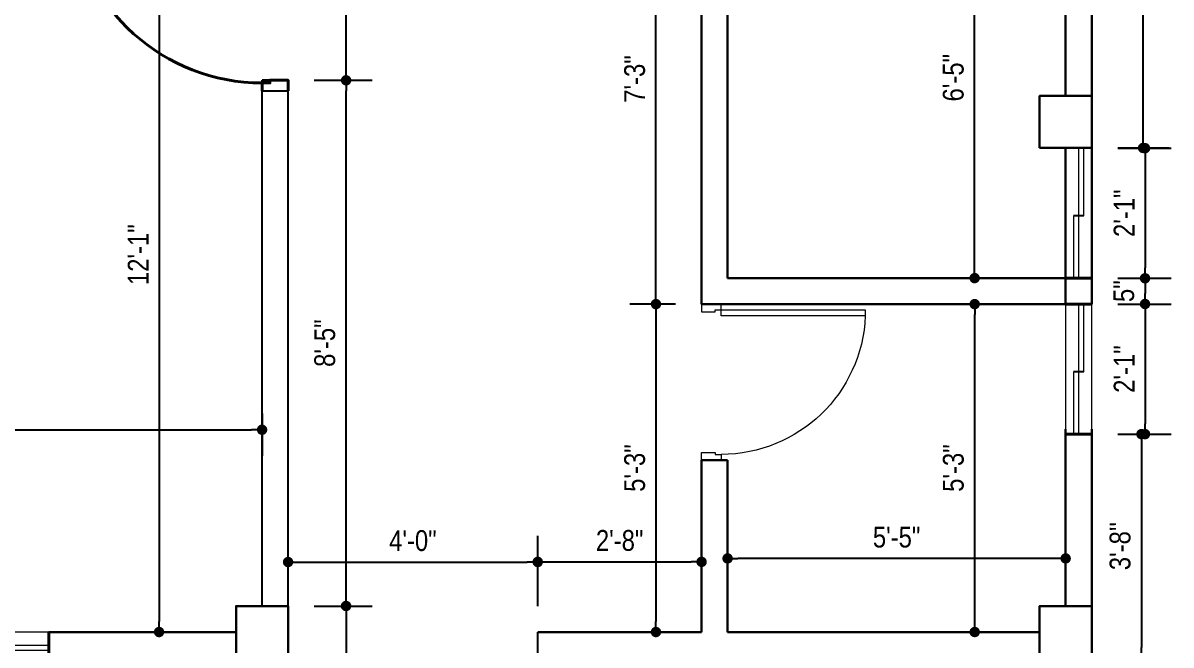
# Model space of a CAD drawing. Extents: x -84928 to 291, y -189958 to 18430.
# Drawn here: x -84750.9 to -84530.2, y -20493.3 to -20373.8 of the extents above; entities that cross this region are included whole.
import ezdxf

# ---------------------------------------------------------------- set-up
doc = ezdxf.new("R2010")
doc.units = 0
doc.header["$LTSCALE"] = 3
doc.header["$MEASUREMENT"] = 0
doc.header["$PDMODE"] = 98
doc.linetypes.add('ACAD_ISO11W100', pattern=[33, 12, -3, 12, -3, 0, -3])
doc.layers.get('0').update_dxf_attribs({"color": 123, "linetype": 'ACAD_ISO11W100', "lineweight": 18})
doc.layers.get('Defpoints').update_dxf_attribs({"linetype": 'CONTINUOUS', "lineweight": 20})
for name, color, linetype, lineweight in [('DOOR', 30, 'CONTINUOUS', 20), ('WALL', 7, 'CONTINUOUS', 40), ('WIN', 140, 'CONTINUOUS', 15)]:
    doc.layers.add(name, color=color, linetype=linetype, lineweight=lineweight)
doc.styles.get("Standard").update_dxf_attribs({"font": 'ARIALN.TTF'})
doc.dimstyles.new('Copy of Dim-6', dxfattribs={"dimtxt": 4, "dimasz": 2, "dimexe": 5, "dimexo": 5, "dimgap": 0.09, "dimtad": 0, "dimdec": 0, "dimzin": 3, "dimdsep": 46, "dimlunit": 4, "dimtxsty": 'Standard', "dimblk": 'DOT', "dimcen": 0.09, "dimaunit": 1, "dimadec": 0, "dimazin": 0, "dimtfac": 0.5, "dimtdec": 0, "dimtix": 1, "dimtmove": 1, "dimatfit": 0, "dimfxl": 1, "dimtvp": 1, "dimtolj": 1, "dimtzin": 0, "dimarcsym": 0})

# ---------------------------------------------------------------- blocks, each defined once
blk = doc.blocks.new('_Dot')
at = {"color": 0, "linetype": 'ByBlock', "lineweight": -2}
blk.add_line((-0.5, 0), (-1, 0), dxfattribs=at)
at = {"color": 0, "linetype": 'ByBlock', "const_width": 0.5}
blk.add_lwpolyline([(-0.25, 0, 1), (0.25, 0, 1)], format="xyb", close=True, dxfattribs=at)
blk = doc.blocks.new('*D103')
at = {"layer": 'Defpoints', "color": 0, "lineweight": -2, "transparency": 16777216}
for p in [(-84829.44, -20443.82), (-84704.94, -20443.82), (-84704.94, -20451.96)]:
    blk.add_point(p, dxfattribs=at)
at = {"layer": 'WALL', "color": 0, "lineweight": -2, "transparency": 16777216}
for p, q in [((-84829.44, -20448.82), (-84829.44, -20456.96)), ((-84704.94, -20448.82), (-84704.94, -20456.96)), ((-84827.44, -20451.96), (-84706.94, -20451.96))]:
    blk.add_line(p, q, dxfattribs=at)
at = {"layer": 'WALL', "color": 0, "lineweight": -2, "transparency": 16777216, "xscale": 2, "yscale": 2, "zscale": 2, "rotation": 180}
blk.add_blockref('_Dot', (-84829.44, -20451.96), dxfattribs=at)
at = {"layer": 'WALL', "color": 0, "lineweight": -2, "transparency": 16777216, "xscale": 2, "yscale": 2, "zscale": 2}
blk.add_blockref('_Dot', (-84704.94, -20451.96), dxfattribs=at)
at = {"layer": 'WALL', "color": 0, "lineweight": -2, "transparency": 16777216, "insert": (-84767.19, -20447.87), "char_height": 4, "attachment_point": 5}
blk.add_mtext('\\A1;10\'-5"', dxfattribs=at)
blk = doc.blocks.new('*D104')
at = {"layer": 'Defpoints', "color": 0, "lineweight": -2, "transparency": 16777216}
for p in [(-84706.94, -20345.82), (-84724.74, -20490.82), (-84709.94, -20490.82)]:
    blk.add_point(p, dxfattribs=at)
at = {"layer": 'WALL', "color": 0, "lineweight": -2, "transparency": 16777216}
for p, q in [((-84711.94, -20345.82), (-84729.74, -20345.82)), ((-84724.74, -20347.82), (-84724.74, -20488.82)), ((-84714.94, -20490.82), (-84729.74, -20490.82))]:
    blk.add_line(p, q, dxfattribs=at)
at = {"layer": 'WALL', "color": 0, "lineweight": -2, "transparency": 16777216, "xscale": 2, "yscale": 2, "zscale": 2}
for p, rotation in [((-84724.74, -20345.82), 90), ((-84724.74, -20490.82), 270)]:
    blk.add_blockref('_Dot', p, dxfattribs=dict(at, rotation=rotation))
at = {"layer": 'WALL', "color": 0, "lineweight": -2, "transparency": 16777216, "insert": (-84728.75, -20418.32), "char_height": 4, "attachment_point": 5, "rotation": 90}
blk.add_mtext('\\A1;12\'-1"', dxfattribs=at)
blk = doc.blocks.new('nn')
at = {"layer": 'WALL', "color": 4}
for p, q in [((1.87, -1.96), (1.87, -6.96)), ((49.87, -1.96), (49.87, -6.96))]:
    blk.add_line(p, q, dxfattribs=at)
at = {"layer": 'WALL', "color": 4, "lineweight": -2}
blk.add_line((25.87, -3.46), (25.87, -5.46), dxfattribs=at)
at = {"layer": 'WIN', "color": 4}
for p, q in [((49.87, -1.96), (1.87, -1.96)), ((25.87, -3.46), (1.87, -3.46)), ((1.87, -4.46), (49.87, -4.46)), ((25.87, -5.46), (49.87, -5.46)), ((1.87, -6.96), (49.87, -6.96))]:
    blk.add_line(p, q, dxfattribs=at)
blk = doc.blocks.new('*D113')
at = {"layer": 'Defpoints', "color": 0, "lineweight": -2, "transparency": 16777216}
for p in [(-84699.94, -20485.82), (-84699.94, -20589.32), (-84688.8, -20589.32)]:
    blk.add_point(p, dxfattribs=at)
at = {"layer": 'WALL', "color": 0, "lineweight": -2, "transparency": 16777216}
for p, q in [((-84694.94, -20485.82), (-84683.8, -20485.82)), ((-84688.8, -20487.82), (-84688.8, -20587.32)), ((-84694.94, -20589.32), (-84683.8, -20589.32))]:
    blk.add_line(p, q, dxfattribs=at)
at = {"layer": 'WALL', "color": 0, "lineweight": -2, "transparency": 16777216, "xscale": 2, "yscale": 2, "zscale": 2}
for p, rotation in [((-84688.8, -20485.82), 90), ((-84688.8, -20589.32), 270)]:
    blk.add_blockref('_Dot', p, dxfattribs=dict(at, rotation=rotation))
at = {"layer": 'WALL', "color": 0, "lineweight": -2, "transparency": 16777216, "insert": (-84692.88, -20537.57), "char_height": 4, "attachment_point": 5, "rotation": 90}
blk.add_mtext('\\A1;8\'-8"', dxfattribs=at)
blk = doc.blocks.new('*D126')
at = {"layer": 'Defpoints', "color": 0, "lineweight": -2, "transparency": 16777216}
for p in [(-84629.21, -20341.32), (-84620.44, -20341.32), (-84620.44, -20427.82)]:
    blk.add_point(p, dxfattribs=at)
at = {"layer": 'WALL', "color": 0, "lineweight": -2, "transparency": 16777216}
for p, q in [((-84625.44, -20341.32), (-84634.21, -20341.32)), ((-84629.21, -20425.82), (-84629.21, -20343.32)), ((-84625.44, -20427.82), (-84634.21, -20427.82))]:
    blk.add_line(p, q, dxfattribs=at)
at = {"layer": 'WALL', "color": 0, "lineweight": -2, "transparency": 16777216, "xscale": 2, "yscale": 2, "zscale": 2}
for p, rotation in [((-84629.21, -20341.32), 90), ((-84629.21, -20427.82), 270)]:
    blk.add_blockref('_Dot', p, dxfattribs=dict(at, rotation=rotation))
at = {"layer": 'WALL', "color": 0, "lineweight": -2, "transparency": 16777216, "insert": (-84633.29, -20384.57), "char_height": 4, "attachment_point": 5, "rotation": 90}
blk.add_mtext('\\A1;7\'-3"', dxfattribs=at)
blk = doc.blocks.new('*D127')
at = {"layer": 'Defpoints', "color": 0, "lineweight": -2, "transparency": 16777216}
for p in [(-84620.44, -20427.82), (-84629.21, -20490.82), (-84620.44, -20490.82)]:
    blk.add_point(p, dxfattribs=at)
at = {"layer": 'WALL', "color": 0, "lineweight": -2, "transparency": 16777216}
for p, q in [((-84625.44, -20427.82), (-84634.21, -20427.82)), ((-84629.21, -20429.82), (-84629.21, -20488.82)), ((-84625.44, -20490.82), (-84634.21, -20490.82))]:
    blk.add_line(p, q, dxfattribs=at)
at = {"layer": 'WALL', "color": 0, "lineweight": -2, "transparency": 16777216, "xscale": 2, "yscale": 2, "zscale": 2}
for p, rotation in [((-84629.21, -20427.82), 90), ((-84629.21, -20490.82), 270)]:
    blk.add_blockref('_Dot', p, dxfattribs=dict(at, rotation=rotation))
at = {"layer": 'WALL', "color": 0, "lineweight": -2, "transparency": 16777216, "insert": (-84633.29, -20459.32), "char_height": 4, "attachment_point": 5, "rotation": 90}
blk.add_mtext('\\A1;5\'-3"', dxfattribs=at)
blk = doc.blocks.new('*D128')
at = {"layer": 'Defpoints', "color": 0, "lineweight": -2, "transparency": 16777216}
for p in [(-84567.93, -20427.82), (-84555.44, -20427.82), (-84555.44, -20490.82)]:
    blk.add_point(p, dxfattribs=at)
at = {"layer": 'WALL', "color": 0, "lineweight": -2, "transparency": 16777216}
for p, q in [((-84560.44, -20427.82), (-84572.93, -20427.82)), ((-84567.93, -20488.82), (-84567.93, -20429.82)), ((-84560.44, -20490.82), (-84572.93, -20490.82))]:
    blk.add_line(p, q, dxfattribs=at)
at = {"layer": 'WALL', "color": 0, "lineweight": -2, "transparency": 16777216, "xscale": 2, "yscale": 2, "zscale": 2}
for p, rotation in [((-84567.93, -20427.82), 90), ((-84567.93, -20490.82), 270)]:
    blk.add_blockref('_Dot', p, dxfattribs=dict(at, rotation=rotation))
at = {"layer": 'WALL', "color": 0, "lineweight": -2, "transparency": 16777216, "insert": (-84572.02, -20459.32), "char_height": 4, "attachment_point": 5, "rotation": 90}
blk.add_mtext('\\A1;5\'-3"', dxfattribs=at)
blk = doc.blocks.new('*D129')
at = {"layer": 'Defpoints', "color": 0, "lineweight": -2, "transparency": 16777216}
for p in [(-84567.94, -20345.82), (-84550.44, -20345.82), (-84550.44, -20422.82)]:
    blk.add_point(p, dxfattribs=at)
at = {"layer": 'WALL', "color": 0, "lineweight": -2, "transparency": 16777216}
for p, q in [((-84555.44, -20345.82), (-84572.94, -20345.82)), ((-84567.94, -20420.82), (-84567.94, -20347.82)), ((-84555.44, -20422.82), (-84572.94, -20422.82))]:
    blk.add_line(p, q, dxfattribs=at)
at = {"layer": 'WALL', "color": 0, "lineweight": -2, "transparency": 16777216, "xscale": 2, "yscale": 2, "zscale": 2}
for p, rotation in [((-84567.94, -20345.82), 90), ((-84567.94, -20422.82), 270)]:
    blk.add_blockref('_Dot', p, dxfattribs=dict(at, rotation=rotation))
at = {"layer": 'WALL', "color": 0, "lineweight": -2, "transparency": 16777216, "insert": (-84572.03, -20384.32), "char_height": 4, "attachment_point": 5, "rotation": 90}
blk.add_mtext('\\A1;6\'-5"', dxfattribs=at)
blk = doc.blocks.new('*D131')
at = {"layer": 'Defpoints', "color": 0, "lineweight": -2, "transparency": 16777216}
for p in [(-84550.44, -20451.82), (-84615.44, -20457.82), (-84615.44, -20476.68)]:
    blk.add_point(p, dxfattribs=at)
at = {"layer": 'WALL', "color": 0, "lineweight": -2, "transparency": 16777216}
for p, q in [((-84550.44, -20456.82), (-84550.44, -20481.68)), ((-84615.44, -20462.82), (-84615.44, -20481.68)), ((-84552.44, -20476.68), (-84613.44, -20476.68))]:
    blk.add_line(p, q, dxfattribs=at)
at = {"layer": 'WALL', "color": 0, "lineweight": -2, "transparency": 16777216, "xscale": 2, "yscale": 2, "zscale": 2, "rotation": 180}
blk.add_blockref('_Dot', (-84615.44, -20476.68), dxfattribs=at)
at = {"layer": 'WALL', "color": 0, "lineweight": -2, "transparency": 16777216, "xscale": 2, "yscale": 2, "zscale": 2}
blk.add_blockref('_Dot', (-84550.44, -20476.68), dxfattribs=at)
at = {"layer": 'WALL', "color": 0, "lineweight": -2, "transparency": 16777216, "insert": (-84582.94, -20472.61), "char_height": 4, "attachment_point": 5}
blk.add_mtext('\\A1;5\'-5"', dxfattribs=at)
blk = doc.blocks.new('*D132')
at = {"layer": 'Defpoints', "color": 0, "lineweight": -2, "transparency": 16777216}
for p in [(-84620.44, -20477.34), (-84651.94, -20490.82), (-84620.44, -20490.82)]:
    blk.add_point(p, dxfattribs=at)
at = {"layer": 'WALL', "color": 0, "lineweight": -2, "transparency": 16777216}
for p, q in [((-84651.94, -20485.82), (-84651.94, -20472.34)), ((-84620.44, -20485.82), (-84620.44, -20472.34)), ((-84649.94, -20477.34), (-84622.44, -20477.34))]:
    blk.add_line(p, q, dxfattribs=at)
at = {"layer": 'WALL', "color": 0, "lineweight": -2, "transparency": 16777216, "xscale": 2, "yscale": 2, "zscale": 2, "rotation": 180}
blk.add_blockref('_Dot', (-84651.94, -20477.34), dxfattribs=at)
at = {"layer": 'WALL', "color": 0, "lineweight": -2, "transparency": 16777216, "xscale": 2, "yscale": 2, "zscale": 2}
blk.add_blockref('_Dot', (-84620.44, -20477.34), dxfattribs=at)
at = {"layer": 'WALL', "color": 0, "lineweight": -2, "transparency": 16777216, "insert": (-84636.19, -20473.25), "char_height": 4, "attachment_point": 5}
blk.add_mtext('\\A1;2\'-8"', dxfattribs=at)
blk = doc.blocks.new('*D133')
at = {"layer": 'Defpoints', "color": 0, "lineweight": -2, "transparency": 16777216}
for p in [(-84651.94, -20477.37), (-84699.94, -20485.82), (-84651.94, -20485.82)]:
    blk.add_point(p, dxfattribs=at)
at = {"layer": 'WALL', "color": 0, "lineweight": -2, "transparency": 16777216}
for p, q in [((-84699.94, -20480.82), (-84699.94, -20472.37)), ((-84651.94, -20480.82), (-84651.94, -20472.37)), ((-84697.94, -20477.37), (-84653.94, -20477.37))]:
    blk.add_line(p, q, dxfattribs=at)
at = {"layer": 'WALL', "color": 0, "lineweight": -2, "transparency": 16777216, "xscale": 2, "yscale": 2, "zscale": 2, "rotation": 180}
blk.add_blockref('_Dot', (-84699.94, -20477.37), dxfattribs=at)
at = {"layer": 'WALL', "color": 0, "lineweight": -2, "transparency": 16777216, "xscale": 2, "yscale": 2, "zscale": 2}
blk.add_blockref('_Dot', (-84651.94, -20477.37), dxfattribs=at)
at = {"layer": 'WALL', "color": 0, "lineweight": -2, "transparency": 16777216, "insert": (-84675.94, -20473.28), "char_height": 4, "attachment_point": 5}
blk.add_mtext('\\A1;4\'-0"', dxfattribs=at)
blk = doc.blocks.new('*D134')
at = {"layer": 'Defpoints', "color": 0, "lineweight": -2, "transparency": 16777216}
for p in [(-84699.94, -20384.82), (-84688.78, -20384.82), (-84688.8, -20485.82)]:
    blk.add_point(p, dxfattribs=at)
at = {"layer": 'WALL', "color": 0, "lineweight": -2, "transparency": 16777216}
for p, q in [((-84694.94, -20384.82), (-84683.78, -20384.82)), ((-84688.78, -20483.82), (-84688.78, -20386.82)), ((-84683.8, -20485.82), (-84683.78, -20485.82))]:
    blk.add_line(p, q, dxfattribs=at)
at = {"layer": 'WALL', "color": 0, "lineweight": -2, "transparency": 16777216, "xscale": 2, "yscale": 2, "zscale": 2}
for p, rotation in [((-84688.78, -20384.82), 90), ((-84688.78, -20485.82), 270)]:
    blk.add_blockref('_Dot', p, dxfattribs=dict(at, rotation=rotation))
at = {"layer": 'WALL', "color": 0, "lineweight": -2, "transparency": 16777216, "insert": (-84692.87, -20435.32), "char_height": 4, "attachment_point": 5, "rotation": 90}
blk.add_mtext('\\A1;8\'-5"', dxfattribs=at)
blk = doc.blocks.new('*D135')
at = {"layer": 'Defpoints', "color": 0, "lineweight": -2, "transparency": 16777216}
for p in [(-84701.94, -20341.18), (-84688.78, -20341.18), (-84699.94, -20384.82)]:
    blk.add_point(p, dxfattribs=at)
at = {"layer": 'WALL', "color": 0, "lineweight": -2, "transparency": 16777216}
for p, q in [((-84696.94, -20341.18), (-84683.78, -20341.18)), ((-84688.78, -20382.82), (-84688.78, -20343.18)), ((-84694.94, -20384.82), (-84683.78, -20384.82))]:
    blk.add_line(p, q, dxfattribs=at)
at = {"layer": 'WALL', "color": 0, "lineweight": -2, "transparency": 16777216, "xscale": 2, "yscale": 2, "zscale": 2}
for p, rotation in [((-84688.78, -20341.18), 90), ((-84688.78, -20384.82), 270)]:
    blk.add_blockref('_Dot', p, dxfattribs=dict(at, rotation=rotation))
at = {"layer": 'WALL', "color": 0, "lineweight": -2, "transparency": 16777216, "insert": (-84692.87, -20363), "char_height": 4, "attachment_point": 5, "rotation": 90}
blk.add_mtext('\\A1;3\'-8"', dxfattribs=at)
blk = doc.blocks.new('D-40')
for points in [[(0, 0), (0, -2), (-3.5, -2), (-3.5, -1.5), (-5, -1.5), (-5, 0)], [(0, -40), (0, -38), (-3.5, -38), (-3.5, -38.5), (-5, -38.5), (-5, -40)]]:
    blk.add_lwpolyline(points)
blk.add_lwpolyline([(-41.97, -1.5), (-41.97, -3), (-5, -3), (-5, -1.5)], close=True)
blk.add_arc((-5, -1.5), 37, 182.3234, 270)
blk = doc.blocks.new('*D161')
at = {"layer": 'Defpoints', "color": 0, "lineweight": -2, "transparency": 16777216}
for p in [(-84545.44, -20427.8), (-84545.44, -20452.8), (-84535.18, -20452.8)]:
    blk.add_point(p, dxfattribs=at)
at = {"layer": 'WALL', "color": 0, "lineweight": -2, "transparency": 16777216}
for p, q in [((-84540.44, -20427.8), (-84530.18, -20427.8)), ((-84535.18, -20429.8), (-84535.18, -20450.8)), ((-84540.44, -20452.8), (-84530.18, -20452.8))]:
    blk.add_line(p, q, dxfattribs=at)
at = {"layer": 'WALL', "color": 0, "lineweight": -2, "transparency": 16777216, "xscale": 2, "yscale": 2, "zscale": 2}
for p, rotation in [((-84535.18, -20427.8), 90), ((-84535.18, -20452.8), 270)]:
    blk.add_blockref('_Dot', p, dxfattribs=dict(at, rotation=rotation))
at = {"layer": 'WALL', "color": 0, "lineweight": -2, "transparency": 16777216, "insert": (-84539.2, -20440.3), "char_height": 4, "attachment_point": 5, "rotation": 90}
blk.add_mtext('\\A1;2\'-1"', dxfattribs=at)
blk = doc.blocks.new('*D162')
at = {"layer": 'Defpoints', "color": 0, "lineweight": -2, "transparency": 16777216}
for p in [(-84545.44, -20422.86), (-84545.44, -20427.8), (-84535.18, -20427.8)]:
    blk.add_point(p, dxfattribs=at)
at = {"layer": 'WALL', "color": 0, "lineweight": -2, "transparency": 16777216}
for p, q in [((-84540.44, -20422.86), (-84530.18, -20422.86)), ((-84535.18, -20424.86), (-84535.18, -20425.8)), ((-84540.44, -20427.8), (-84530.18, -20427.8))]:
    blk.add_line(p, q, dxfattribs=at)
at = {"layer": 'WALL', "color": 0, "lineweight": -2, "transparency": 16777216, "xscale": 2, "yscale": 2, "zscale": 2}
for p, rotation in [((-84535.18, -20422.86), 90), ((-84535.18, -20427.8), 270)]:
    blk.add_blockref('_Dot', p, dxfattribs=dict(at, rotation=rotation))
at = {"layer": 'WALL', "color": 0, "lineweight": -2, "transparency": 16777216, "insert": (-84539.25, -20425.33), "char_height": 4, "attachment_point": 5, "rotation": 90}
blk.add_mtext('\\A1;5"', dxfattribs=at)
blk = doc.blocks.new('*D165')
at = {"layer": 'Defpoints', "color": 0, "lineweight": -2, "transparency": 16777216}
for p in [(-84545.44, -20452.8), (-84545.44, -20495.82), (-84535.87, -20495.82)]:
    blk.add_point(p, dxfattribs=at)
at = {"layer": 'WALL', "color": 0, "lineweight": -2, "transparency": 16777216}
for p, q in [((-84540.44, -20452.8), (-84530.87, -20452.8)), ((-84535.87, -20454.8), (-84535.87, -20493.82)), ((-84540.44, -20495.82), (-84530.87, -20495.82))]:
    blk.add_line(p, q, dxfattribs=at)
at = {"layer": 'WALL', "color": 0, "lineweight": -2, "transparency": 16777216, "xscale": 2, "yscale": 2, "zscale": 2}
for p, rotation in [((-84535.87, -20452.8), 90), ((-84535.87, -20495.82), 270)]:
    blk.add_blockref('_Dot', p, dxfattribs=dict(at, rotation=rotation))
at = {"layer": 'WALL', "color": 0, "lineweight": -2, "transparency": 16777216, "insert": (-84539.96, -20474.31), "char_height": 4, "attachment_point": 5, "rotation": 90}
blk.add_mtext("\\A1;3'-8''", dxfattribs=at)
blk = doc.blocks.new('*D166')
at = {"layer": 'Defpoints', "color": 0, "lineweight": -2, "transparency": 16777216}
for p in [(-84545.44, -20397.86), (-84545.44, -20422.86), (-84535.18, -20422.86)]:
    blk.add_point(p, dxfattribs=at)
at = {"layer": 'WALL', "color": 0, "lineweight": -2, "transparency": 16777216}
for p, q in [((-84540.44, -20397.86), (-84530.18, -20397.86)), ((-84535.18, -20399.86), (-84535.18, -20420.86)), ((-84540.44, -20422.86), (-84530.18, -20422.86))]:
    blk.add_line(p, q, dxfattribs=at)
at = {"layer": 'WALL', "color": 0, "lineweight": -2, "transparency": 16777216, "xscale": 2, "yscale": 2, "zscale": 2}
for p, rotation in [((-84535.18, -20397.86), 90), ((-84535.18, -20422.86), 270)]:
    blk.add_blockref('_Dot', p, dxfattribs=dict(at, rotation=rotation))
at = {"layer": 'WALL', "color": 0, "lineweight": -2, "transparency": 16777216, "insert": (-84539.2, -20410.36), "char_height": 4, "attachment_point": 5, "rotation": 90}
blk.add_mtext('\\A1;2\'-1"', dxfattribs=at)
blk = doc.blocks.new('*D167')
at = {"layer": 'Defpoints', "color": 0, "lineweight": -2, "transparency": 16777216}
for p in [(-84545.44, -20279.32), (-84535.56, -20279.32), (-84545.44, -20397.82)]:
    blk.add_point(p, dxfattribs=at)
at = {"layer": 'WALL', "color": 0, "lineweight": -2, "transparency": 16777216}
for p, q in [((-84540.44, -20279.32), (-84530.56, -20279.32)), ((-84535.56, -20395.82), (-84535.56, -20281.32)), ((-84540.44, -20397.82), (-84530.56, -20397.82))]:
    blk.add_line(p, q, dxfattribs=at)
at = {"layer": 'WALL', "color": 0, "lineweight": -2, "transparency": 16777216, "xscale": 2, "yscale": 2, "zscale": 2}
for p, rotation in [((-84535.56, -20279.32), 90), ((-84535.56, -20397.82), 270)]:
    blk.add_blockref('_Dot', p, dxfattribs=dict(at, rotation=rotation))
at = {"layer": 'WALL', "color": 0, "lineweight": -2, "transparency": 16777216, "insert": (-84539.64, -20338.57), "char_height": 4, "attachment_point": 5, "rotation": 90}
blk.add_mtext('\\A1;9\'-11"', dxfattribs=at)
blk = doc.blocks.new('mm')
at = {"color": 30, "true_color": 0xf26722}
for points in [[(52.55, -8.62), (52.55, -45.21), (54.05, -45.21), (54.05, -8.42)], [(19.55, -50.21), (21.55, -50.21), (21.55, -46.71), (21.05, -46.71), (21.05, -45.21), (19.55, -45.21)], [(55.55, -50.21), (53.55, -50.21), (53.55, -46.71), (54.05, -46.71), (54.05, -45.21), (55.55, -45.21)]]:
    blk.add_lwpolyline(points, dxfattribs=at)
blk.add_arc((58.05, -45.21), 37, 96.2063, 180, dxfattribs=at)
at = {"layer": 'WALL', "color": 30, "lineweight": -2, "true_color": 0xf26722}
for p, q in [((19.55, -45.21), (19.55, -50.21)), ((55.55, -45.21), (55.55, -50.21))]:
    blk.add_line(p, q, dxfattribs=at)

msp = doc.modelspace()

# ---------------------------------------------------------------- linework, layer by layer
at = {"layer": 'WALL', "lineweight": 30}
for p, q in [((-84545.44, -20279.32), (-84545.44, -20427.8)), ((-84615.44, -20341.32), (-84615.44, -20422.82)), ((-84620.44, -20346.18), (-84620.44, -20427.82)), ((-84550.44, -20345.82), (-84550.44, -20387.82)), ((-84704.94, -20384.82), (-84699.94, -20384.82)), ((-84620.44, -20395.82), (-84620.44, -20426.82)), ((-84615.44, -20395.82), (-84615.44, -20422.82)), ((-84550.44, -20397.82), (-84550.44, -20427.8)), ((-84615.44, -20422.82), (-84550.44, -20422.82)), ((-84620.44, -20427.82), (-84550.44, -20427.82)), ((-84550.44, -20451.82), (-84550.44, -20485.82)), ((-84545.44, -20451.82), (-84545.44, -20515.32)), ((-84620.44, -20457.82), (-84615.44, -20457.82)), ((-84620.44, -20457.82), (-84620.44, -20490.82)), ((-84615.44, -20457.82), (-84615.44, -20485.82)), ((-84615.44, -20457.82), (-84615.44, -20490.82)), ((-84745.94, -20490.82), (-84709.94, -20490.82)), ((-84651.94, -20490.82), (-84620.44, -20490.82)), ((-84615.44, -20490.82), (-84555.44, -20490.82))]:
    msp.add_line(p, q, dxfattribs=at)
at = {"layer": 'WALL', "lineweight": -2}
for p, q in [((-84704.94, -20485.82), (-84704.94, -20384.82)), ((-84699.94, -20485.82), (-84699.94, -20384.82)), ((-84550.44, -20422.86), (-84545.44, -20422.86)), ((-84550.44, -20427.8), (-84545.44, -20427.8)), ((-84550.44, -20452.8), (-84545.44, -20452.8)), ((-84745.94, -20490.82), (-84745.94, -20495.82)), ((-84709.94, -20490.82), (-84709.94, -20495.82)), ((-84651.94, -20495.82), (-84651.94, -20490.82))]:
    msp.add_line(p, q, dxfattribs=at)
at = {"layer": 'WALL', "color": 4, "lineweight": -2}
for p, q in [((-84546.94, -20410.86), (-84548.94, -20410.86)), ((-84546.94, -20440.8), (-84548.94, -20440.8))]:
    msp.add_line(p, q, dxfattribs=at)
at = {"layer": 'WALL', "color": 4}
for p, q in [((-84545.44, -20422.86), (-84550.44, -20422.86)), ((-84545.44, -20427.8), (-84550.44, -20427.8)), ((-84545.44, -20452.8), (-84550.44, -20452.8))]:
    msp.add_line(p, q, dxfattribs=at)
at = {"layer": 'WALL', "color": 1, "lineweight": 30}
for points in [[(-84555.44, -20397.82), (-84545.44, -20397.82), (-84545.44, -20387.82), (-84555.44, -20387.82)], [(-84709.94, -20495.82), (-84699.94, -20495.82), (-84699.94, -20485.82), (-84709.94, -20485.82)], [(-84555.44, -20495.82), (-84545.44, -20495.82), (-84545.44, -20485.82), (-84555.44, -20485.82)]]:
    msp.add_lwpolyline(points, close=True, dxfattribs=at)
at = {"layer": 'WIN', "color": 4}
for p, q in [((-84550.44, -20397.86), (-84550.44, -20422.86)), ((-84547.94, -20397.82), (-84547.94, -20422.86)), ((-84546.94, -20410.86), (-84546.94, -20397.82)), ((-84545.44, -20422.86), (-84545.44, -20397.86)), ((-84548.94, -20410.86), (-84548.94, -20422.86)), ((-84550.44, -20427.8), (-84550.44, -20452.8)), ((-84547.94, -20427.8), (-84547.94, -20452.8)), ((-84546.94, -20440.8), (-84546.94, -20427.8)), ((-84545.44, -20452.8), (-84545.44, -20427.8)), ((-84548.94, -20440.8), (-84548.94, -20452.8))]:
    msp.add_line(p, q, dxfattribs=at)

# ---------------------------------------------------------------- block references
at = {"layer": 'DOOR', "ltscale": 15, "xscale": -0.75, "yscale": 0.75, "zscale": 0.7500000000052589}
msp.add_blockref('D-40', (-84620.44, -20427.82), dxfattribs=at)
at = {"layer": 'WALL', "lineweight": -2, "rotation": 90}
msp.add_blockref('mm', (-84750.14, -20406.37), dxfattribs=at)
at = {"layer": 'WALL', "lineweight": -2}
msp.add_blockref('nn', (-84795.8, -20488.86), dxfattribs=at)

# ---------------------------------------------------------------- dimensions: what is measured, and where the dimension line sits
for base, p1, p2, picture, middle in [((-84535.55930396, -20279.31624892), (-84545.43666461, -20397.81624892), (-84545.43666461, -20279.31624892), '*D167', (-84539.64388786, -20338.56624892)), ((-84688.78, -20341.18), (-84699.94, -20384.82), (-84701.94, -20341.18), '*D135', (-84692.87, -20363)), ((-84629.205546, -20341.31624892), (-84620.43666461, -20427.81624892), (-84620.43666461, -20341.31624892), '*D126', (-84633.2901299, -20384.56624892)), ((-84724.74, -20490.82), (-84706.94, -20345.82), (-84709.94, -20490.82), '*D104', (-84728.75, -20418.32)), ((-84567.94, -20345.82), (-84550.44, -20422.82), (-84550.44, -20345.82), '*D129', (-84572.03, -20384.32)), ((-84688.78, -20384.82), (-84688.8, -20485.82), (-84699.94, -20384.82), '*D134', (-84692.87, -20435.32)), ((-84535.18, -20422.86), (-84545.44, -20397.86), (-84545.44, -20422.86), '*D166', (-84539.2, -20410.36)), ((-84535.18, -20427.8), (-84545.44, -20422.86), (-84545.44, -20427.8), '*D162', (-84539.25, -20425.33)), ((-84629.21, -20490.82), (-84620.44, -20427.82), (-84620.44, -20490.82), '*D127', (-84633.29, -20459.32)), ((-84567.93, -20427.82), (-84555.44, -20490.82), (-84555.44, -20427.82), '*D128', (-84572.02, -20459.32)), ((-84535.18, -20452.8), (-84545.44, -20427.8), (-84545.44, -20452.8), '*D161', (-84539.2, -20440.3)), ((-84688.79703342, -20589.31624892), (-84699.93666461, -20485.81624892), (-84699.93666461, -20589.31624892), '*D113', (-84692.88161732, -20537.56624892))]:
    dim = msp.add_linear_dim(base=base, p1=p1, p2=p2, angle=90, dimstyle='Copy of Dim-6', dxfattribs=at)
    dim.commit()
    dim.dimension.update_dxf_attribs({"geometry": picture, "text_midpoint": middle})
for base, p1, p2, picture, middle in [((-84704.93666461, -20451.95809702), (-84829.43666461, -20443.81624892), (-84704.93666461, -20443.81624892), '*D103', (-84767.18666461, -20447.87351312)), ((-84615.44, -20476.68), (-84550.44, -20451.82), (-84615.44, -20457.82), '*D131', (-84582.94, -20472.61)), ((-84651.94, -20477.37), (-84699.94, -20485.82), (-84651.94, -20485.82), '*D133', (-84675.94, -20473.28)), ((-84620.43666461, -20477.33891908), (-84651.93666461, -20490.81624892), (-84620.43666461, -20490.81624892), '*D132', (-84636.18666461, -20473.25433518))]:
    dim = msp.add_linear_dim(base=base, p1=p1, p2=p2, dimstyle='Copy of Dim-6', dxfattribs=at)
    dim.commit()
    dim.dimension.update_dxf_attribs({"geometry": picture, "text_midpoint": middle})
dim = msp.add_linear_dim(base=(-84535.87, -20495.82), p1=(-84545.44, -20452.8), p2=(-84545.44, -20495.82), angle=90, text="3'-8''", dimstyle='Copy of Dim-6', dxfattribs=at)
dim.commit()
dim.dimension.update_dxf_attribs({"geometry": '*D165', "text_midpoint": (-84539.96, -20474.31)})

doc.saveas('drawing.dxf')
